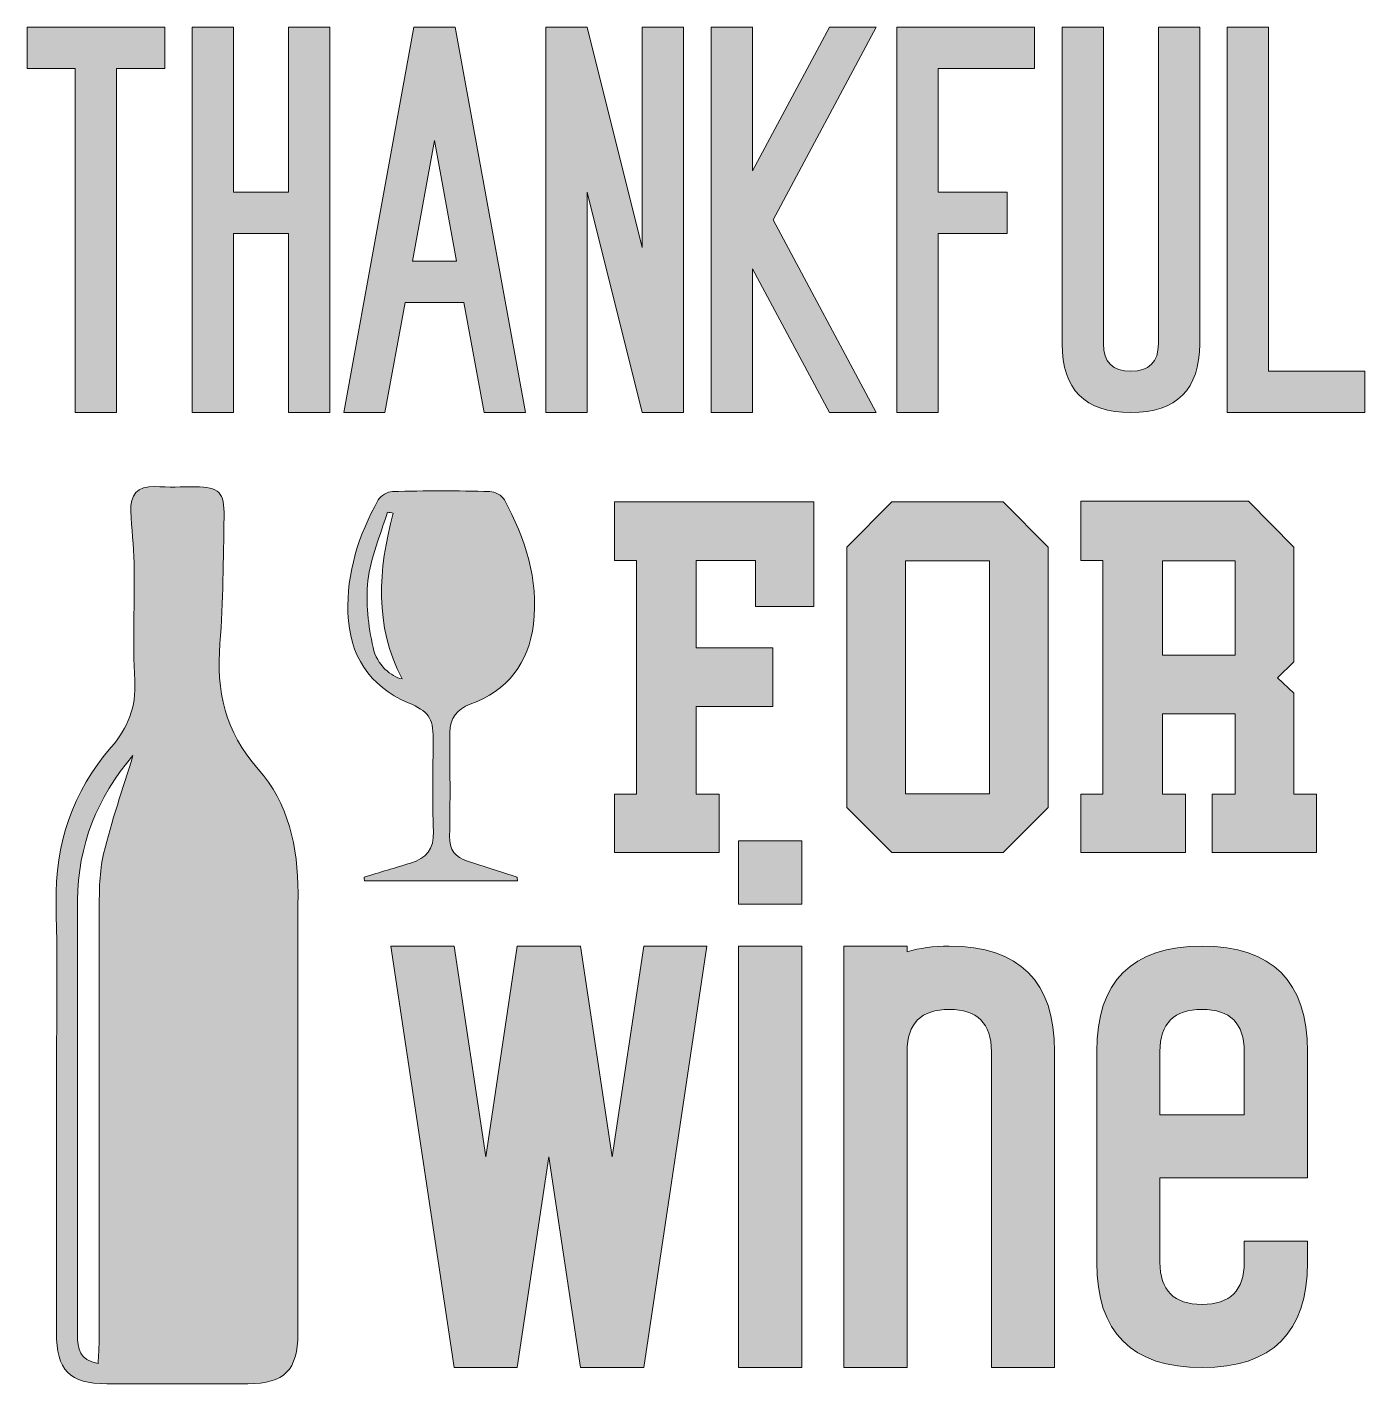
# Model space of a CAD drawing. Header units: inches. Extents: x 182 to 898, y -903 to -177.
import ezdxf

# ---------------------------------------------------------------- set-up
doc = ezdxf.new("R2010")
doc.units = ezdxf.units.IN
doc.header["$MEASUREMENT"] = 0
doc.layers.add('Layer 1', color=7, linetype='Continuous')

# ---------------------------------------------------------------- blocks, each defined once
blk = doc.blocks.new('block 3')
at = {"layer": 'Layer 1', "true_color": 0xef6a32}
h = blk.add_hatch(color=30, dxfattribs=at)
h.dxf.hatch_style = 2
h.paths.add_polyline_path([(229.99, -199.16), (229.99, -383.25), (207.9, -383.25), (207.9, -199.16), (182.13, -199.16), (182.13, -177.07), (255.77, -177.07), (255.77, -199.16)])
h = blk.add_hatch(color=30, dxfattribs=at)
h.dxf.hatch_style = 2
h.paths.add_polyline_path([(292.58, -287.53), (292.58, -383.25), (270.49, -383.25), (270.49, -177.07), (292.58, -177.07), (292.58, -265.44), (322.04, -265.44), (322.04, -177.07), (344.13, -177.07), (344.13, -383.25), (322.04, -383.25), (322.04, -287.53)])
h = blk.add_hatch(color=30, dxfattribs=at)
h.dxf.hatch_style = 2
h.paths.add_polyline_path([(415.85, -324.35), (384.33, -324.35), (373.58, -383.25), (351.49, -383.25), (389.05, -177.07), (411.14, -177.07), (448.69, -383.25), (426.6, -383.25)])
h.paths.add_polyline_path([(388.31, -302.25), (411.87, -302.25), (400.09, -237.75)])
h = blk.add_hatch(color=30, dxfattribs=at)
h.dxf.hatch_style = 2
h.paths.add_polyline_path([(481.83, -265.44), (481.83, -383.25), (459.74, -383.25), (459.74, -177.07), (481.83, -177.07), (511.28, -294.89), (511.28, -177.07), (533.37, -177.07), (533.37, -383.25), (511.28, -383.25)])
h = blk.add_hatch(color=30, dxfattribs=at)
h.dxf.hatch_style = 2
h.paths.add_polyline_path([(570.19, -306.38), (570.19, -383.25), (548.1, -383.25), (548.1, -177.07), (570.19, -177.07), (570.19, -253.95), (611.43, -177.07), (636.46, -177.07), (581.24, -280.16), (636.46, -383.25), (611.43, -383.25)])
h = blk.add_hatch(color=30, dxfattribs=at)
h.dxf.hatch_style = 2
h.paths.add_polyline_path([(721.14, -177.07), (721.14, -199.16), (669.6, -199.16), (669.6, -265.44), (706.42, -265.44), (706.42, -287.53), (669.6, -287.53), (669.6, -383.25), (647.51, -383.25), (647.51, -177.07)])
h = blk.add_hatch(color=30, dxfattribs=at)
h.dxf.hatch_style = 2
edge = h.paths.add_edge_path()
edge.add_spline(control_points=[(735.87, -346.43), (735.87, -346.43), (735.87, -177.07), (735.87, -177.07), (735.87, -177.07), (757.96, -177.07), (757.96, -177.07), (757.96, -177.07), (757.96, -346.43), (757.96, -346.43), (757.96, -356.25), (762.87, -361.16), (772.69, -361.16), (782.5, -361.16), (787.41, -356.25), (787.41, -346.43), (787.41, -346.43), (787.41, -177.07), (787.41, -177.07), (787.41, -177.07), (809.51, -177.07), (809.51, -177.07), (809.51, -177.07), (809.51, -346.43), (809.51, -346.43), (809.51, -370.98), (797.23, -383.25), (772.69, -383.25), (748.14, -383.25), (735.87, -370.98), (735.87, -346.43)], knot_values=[0, 0, 0, 0, 1, 1, 1, 2, 2, 2, 3, 3, 3, 4, 4, 4, 5, 5, 5, 6, 6, 6, 7, 7, 7, 8, 8, 8, 9, 9, 9, 10, 10, 10, 10], degree=3, periodic=1)
h = blk.add_hatch(color=30, dxfattribs=at)
h.dxf.hatch_style = 2
h.paths.add_polyline_path([(824.23, -383.25), (824.23, -177.07), (846.32, -177.07), (846.32, -361.16), (897.87, -361.16), (897.87, -383.25)])
at = {"layer": 'Layer 1', "lineweight": 0}
for points in [[(229.99, -199.16), (229.99, -383.25), (207.9, -383.25), (207.9, -199.16), (182.13, -199.16), (182.13, -177.07), (255.77, -177.07), (255.77, -199.16), (229.99, -199.16)], [(292.58, -287.53), (292.58, -383.25), (270.49, -383.25), (270.49, -177.07), (292.58, -177.07), (292.58, -265.44), (322.04, -265.44), (322.04, -177.07), (344.13, -177.07), (344.13, -383.25), (322.04, -383.25), (322.04, -287.53), (292.58, -287.53)], [(415.85, -324.35), (384.33, -324.35), (373.58, -383.25), (351.49, -383.25), (389.05, -177.07), (411.14, -177.07), (448.69, -383.25), (426.6, -383.25), (415.85, -324.35)], [(481.83, -265.44), (481.83, -383.25), (459.74, -383.25), (459.74, -177.07), (481.83, -177.07), (511.28, -294.89), (511.28, -177.07), (533.37, -177.07), (533.37, -383.25), (511.28, -383.25), (481.83, -265.44)], [(570.19, -306.38), (570.19, -383.25), (548.1, -383.25), (548.1, -177.07), (570.19, -177.07), (570.19, -253.95), (611.43, -177.07), (636.46, -177.07), (581.24, -280.16), (636.46, -383.25), (611.43, -383.25), (570.19, -306.38)], [(721.14, -177.07), (721.14, -199.16), (669.6, -199.16), (669.6, -265.44), (706.42, -265.44), (706.42, -287.53), (669.6, -287.53), (669.6, -383.25), (647.51, -383.25), (647.51, -177.07), (721.14, -177.07)], [(824.23, -383.25), (824.23, -177.07), (846.32, -177.07), (846.32, -361.16), (897.87, -361.16), (897.87, -383.25), (824.23, -383.25)], [(388.31, -302.25), (411.87, -302.25), (400.09, -237.75), (388.31, -302.25)]]:
    blk.add_lwpolyline(points, dxfattribs=at)
blk.add_open_spline([(735.87, -346.43), (735.87, -346.43), (735.87, -177.07), (735.87, -177.07), (735.87, -177.07), (757.96, -177.07), (757.96, -177.07), (757.96, -177.07), (757.96, -346.43), (757.96, -346.43), (757.96, -356.25), (762.87, -361.16), (772.69, -361.16), (782.5, -361.16), (787.41, -356.25), (787.41, -346.43), (787.41, -346.43), (787.41, -177.07), (787.41, -177.07), (787.41, -177.07), (809.51, -177.07), (809.51, -177.07), (809.51, -177.07), (809.51, -346.43), (809.51, -346.43), (809.51, -370.98), (797.23, -383.25), (772.69, -383.25), (748.14, -383.25), (735.87, -370.98), (735.87, -346.43)], degree=3, knots=[0, 0, 0, 0, 1, 1, 1, 2, 2, 2, 3, 3, 3, 4, 4, 4, 5, 5, 5, 6, 6, 6, 7, 7, 7, 8, 8, 8, 9, 9, 9, 10, 10, 10, 10], dxfattribs=at)
blk = doc.blocks.new('block 4')
at = {"layer": 'Layer 1', "true_color": 0xef6a32}
h = blk.add_hatch(color=30, dxfattribs=at)
h.dxf.hatch_style = 2
h.paths.add_polyline_path([(540.16, -587.37), (552.37, -587.37), (552.37, -618.72), (496.48, -618.72), (496.48, -587.37), (508.11, -587.37), (508.11, -462.44), (496.48, -462.44), (496.48, -430.98), (603.09, -430.98), (603.09, -487.1), (571.86, -487.1), (571.86, -462.44), (540.16, -462.44), (540.16, -509.17), (581.14, -509.17), (581.14, -540.52), (540.16, -540.52)])
h = blk.add_hatch(color=30, dxfattribs=at)
h.dxf.hatch_style = 2
h.paths.add_polyline_path([(704.3, -431.09), (728.37, -455.28), (728.37, -594.65), (704.3, -618.72), (644.77, -618.72), (620.7, -594.65), (620.7, -455.28), (644.77, -431.09)])
h.paths.add_polyline_path([(697.02, -462.56), (652.17, -462.56), (652.17, -587.25), (697.02, -587.25)])
h = blk.add_hatch(color=30, dxfattribs=at)
h.dxf.hatch_style = 2
h.paths.add_polyline_path([(828.4, -544.51), (789.66, -544.51), (789.66, -587.37), (801.87, -587.37), (801.87, -618.72), (745.98, -618.72), (745.98, -587.37), (757.6, -587.37), (757.6, -462.44), (745.98, -462.44), (745.98, -430.74), (835.68, -430.74), (859.87, -455.28), (859.87, -516.57), (851.18, -525.14), (859.87, -533.48), (859.87, -587.37), (872.08, -587.37), (872.08, -618.72), (816.19, -618.72), (816.19, -587.37), (828.4, -587.37)])
h.paths.add_polyline_path([(828.4, -462.56), (789.66, -462.56), (789.66, -513.16), (828.4, -513.16)])
at = {"layer": 'Layer 1', "lineweight": 0}
for points in [[(540.16, -587.37), (552.37, -587.37), (552.37, -618.72), (496.48, -618.72), (496.48, -587.37), (508.11, -587.37), (508.11, -462.44), (496.48, -462.44), (496.48, -430.98), (603.09, -430.98), (603.09, -487.1), (571.86, -487.1), (571.86, -462.44), (540.16, -462.44), (540.16, -509.17), (581.14, -509.17), (581.14, -540.52), (540.16, -540.52), (540.16, -587.37)], [(704.3, -431.09), (728.37, -455.28), (728.37, -594.65), (704.3, -618.72), (644.77, -618.72), (620.7, -594.65), (620.7, -455.28), (644.77, -431.09), (704.3, -431.09)], [(828.4, -544.51), (789.66, -544.51), (789.66, -587.37), (801.87, -587.37), (801.87, -618.72), (745.98, -618.72), (745.98, -587.37), (757.6, -587.37), (757.6, -462.44), (745.98, -462.44), (745.98, -430.74), (835.68, -430.74), (859.87, -455.28), (859.87, -516.57), (851.18, -525.14), (859.87, -533.48), (859.87, -587.37), (872.08, -587.37), (872.08, -618.72), (816.19, -618.72), (816.19, -587.37), (828.4, -587.37), (828.4, -544.51)], [(697.02, -462.56), (652.17, -462.56), (652.17, -587.25), (697.02, -587.25), (697.02, -462.56)], [(828.4, -462.56), (789.66, -462.56), (789.66, -513.16), (828.4, -513.16), (828.4, -462.56)]]:
    blk.add_lwpolyline(points, dxfattribs=at)
blk = doc.blocks.new('block 5')
at = {"layer": 'Layer 1', "true_color": 0xef6a32}
h = blk.add_hatch(color=30, dxfattribs=at)
h.dxf.hatch_style = 2
h.paths.add_polyline_path([(596.58, -646.24), (562.76, -646.24), (562.76, -612.42), (596.58, -612.42)])
h.paths.add_polyline_path([(596.58, -894.26), (562.76, -894.26), (562.76, -668.79), (596.58, -668.79)])
h = blk.add_hatch(color=30, dxfattribs=at)
h.dxf.hatch_style = 2
h.paths.add_polyline_path([(410.57, -894.26), (376.75, -668.79), (410.57, -668.79), (427.48, -781.52), (444.39, -668.79), (478.21, -668.79), (495.12, -781.52), (512.03, -668.79), (545.85, -668.79), (512.03, -894.26), (478.21, -894.26), (461.3, -781.52), (444.39, -894.26)])
h = blk.add_hatch(color=30, dxfattribs=at)
h.dxf.hatch_style = 2
edge = h.paths.add_edge_path()
edge.add_spline(control_points=[(652.95, -894.26), (652.95, -894.26), (619.13, -894.26), (619.13, -894.26), (619.13, -894.26), (619.13, -668.79), (619.13, -668.79), (619.13, -668.79), (652.95, -668.79), (652.95, -668.79), (652.95, -668.79), (652.95, -671.72), (652.95, -671.72), (659.56, -669.77), (667.08, -668.79), (675.5, -668.79), (713.07, -668.79), (731.86, -687.58), (731.86, -725.15), (731.86, -725.15), (731.86, -894.26), (731.86, -894.26), (731.86, -894.26), (698.04, -894.26), (698.04, -894.26), (698.04, -894.26), (698.04, -725.15), (698.04, -725.15), (698.04, -710.12), (690.52, -702.61), (675.5, -702.61), (660.46, -702.61), (652.95, -710.12), (652.95, -725.15), (652.95, -725.15), (652.95, -894.26), (652.95, -894.26)], knot_values=[0, 0, 0, 0, 1, 1, 1, 2, 2, 2, 3, 3, 3, 4, 4, 4, 5, 5, 5, 6, 6, 6, 7, 7, 7, 8, 8, 8, 9, 9, 9, 10, 10, 10, 11, 11, 11, 12, 12, 12, 12], degree=3, periodic=1)
h = blk.add_hatch(color=30, dxfattribs=at)
h.dxf.hatch_style = 2
edge = h.paths.add_edge_path()
edge.add_spline(control_points=[(788.23, -792.79), (788.23, -792.79), (788.23, -837.89), (788.23, -837.89), (788.23, -852.92), (795.74, -860.44), (810.78, -860.44), (825.81, -860.44), (833.33, -852.92), (833.33, -837.89), (833.33, -837.89), (833.33, -826.61), (833.33, -826.61), (833.33, -826.61), (867.15, -826.61), (867.15, -826.61), (867.15, -826.61), (867.15, -837.89), (867.15, -837.89), (867.15, -875.47), (848.35, -894.26), (810.78, -894.26), (773.2, -894.26), (754.41, -875.47), (754.41, -837.89), (754.41, -837.89), (754.41, -725.15), (754.41, -725.15), (754.41, -687.58), (773.2, -668.79), (810.78, -668.79), (848.35, -668.79), (867.15, -687.58), (867.15, -725.15), (867.15, -725.15), (867.15, -792.79), (867.15, -792.79), (867.15, -792.79), (788.23, -792.79), (788.23, -792.79)], knot_values=[0, 0, 0, 0, 1, 1, 1, 2, 2, 2, 3, 3, 3, 4, 4, 4, 5, 5, 5, 6, 6, 6, 7, 7, 7, 8, 8, 8, 9, 9, 9, 10, 10, 10, 11, 11, 11, 12, 12, 12, 13, 13, 13, 13], degree=3, periodic=1)
edge = h.paths.add_edge_path()
edge.add_spline(control_points=[(833.33, -725.15), (833.33, -710.12), (825.81, -702.61), (810.78, -702.61), (795.74, -702.61), (788.23, -710.12), (788.23, -725.15), (788.23, -725.15), (788.23, -758.97), (788.23, -758.97), (788.23, -758.97), (833.33, -758.97), (833.33, -758.97), (833.33, -758.97), (833.33, -725.15), (833.33, -725.15)], knot_values=[0, 0, 0, 0, 1, 1, 1, 2, 2, 2, 3, 3, 3, 4, 4, 4, 5, 5, 5, 5], degree=3, periodic=1)
at = {"layer": 'Layer 1', "lineweight": 0}
for points in [[(596.58, -646.24), (562.76, -646.24), (562.76, -612.42), (596.58, -612.42), (596.58, -646.24)], [(410.57, -894.26), (376.75, -668.79), (410.57, -668.79), (427.48, -781.52), (444.39, -668.79), (478.21, -668.79), (495.12, -781.52), (512.03, -668.79), (545.85, -668.79), (512.03, -894.26), (478.21, -894.26), (461.3, -781.52), (444.39, -894.26), (410.57, -894.26)], [(596.58, -894.26), (562.76, -894.26), (562.76, -668.79), (596.58, -668.79), (596.58, -894.26)]]:
    blk.add_lwpolyline(points, dxfattribs=at)
for points, knots in [([(652.95, -894.26), (652.95, -894.26), (619.13, -894.26), (619.13, -894.26), (619.13, -894.26), (619.13, -668.79), (619.13, -668.79), (619.13, -668.79), (652.95, -668.79), (652.95, -668.79), (652.95, -668.79), (652.95, -671.72), (652.95, -671.72), (659.56, -669.77), (667.08, -668.79), (675.5, -668.79), (713.07, -668.79), (731.86, -687.58), (731.86, -725.15), (731.86, -725.15), (731.86, -894.26), (731.86, -894.26), (731.86, -894.26), (698.04, -894.26), (698.04, -894.26), (698.04, -894.26), (698.04, -725.15), (698.04, -725.15), (698.04, -710.12), (690.52, -702.61), (675.5, -702.61), (660.46, -702.61), (652.95, -710.12), (652.95, -725.15), (652.95, -725.15), (652.95, -894.26), (652.95, -894.26)], [0, 0, 0, 0, 1, 1, 1, 2, 2, 2, 3, 3, 3, 4, 4, 4, 5, 5, 5, 6, 6, 6, 7, 7, 7, 8, 8, 8, 9, 9, 9, 10, 10, 10, 11, 11, 11, 12, 12, 12, 12]), ([(788.23, -792.79), (788.23, -792.79), (788.23, -837.89), (788.23, -837.89), (788.23, -852.92), (795.74, -860.44), (810.78, -860.44), (825.81, -860.44), (833.33, -852.92), (833.33, -837.89), (833.33, -837.89), (833.33, -826.61), (833.33, -826.61), (833.33, -826.61), (867.15, -826.61), (867.15, -826.61), (867.15, -826.61), (867.15, -837.89), (867.15, -837.89), (867.15, -875.47), (848.35, -894.26), (810.78, -894.26), (773.2, -894.26), (754.41, -875.47), (754.41, -837.89), (754.41, -837.89), (754.41, -725.15), (754.41, -725.15), (754.41, -687.58), (773.2, -668.79), (810.78, -668.79), (848.35, -668.79), (867.15, -687.58), (867.15, -725.15), (867.15, -725.15), (867.15, -792.79), (867.15, -792.79), (867.15, -792.79), (788.23, -792.79), (788.23, -792.79)], [0, 0, 0, 0, 1, 1, 1, 2, 2, 2, 3, 3, 3, 4, 4, 4, 5, 5, 5, 6, 6, 6, 7, 7, 7, 8, 8, 8, 9, 9, 9, 10, 10, 10, 11, 11, 11, 12, 12, 12, 13, 13, 13, 13]), ([(833.33, -725.15), (833.33, -710.12), (825.81, -702.61), (810.78, -702.61), (795.74, -702.61), (788.23, -710.12), (788.23, -725.15), (788.23, -725.15), (788.23, -758.97), (788.23, -758.97), (788.23, -758.97), (833.33, -758.97), (833.33, -758.97), (833.33, -758.97), (833.33, -725.15), (833.33, -725.15)], [0, 0, 0, 0, 1, 1, 1, 2, 2, 2, 3, 3, 3, 4, 4, 4, 5, 5, 5, 5])]:
    blk.add_open_spline(points, degree=3, knots=knots, dxfattribs=at)
blk = doc.blocks.new('block 2')
at = {"layer": 'Layer 1', "true_color": 0xef6a32}
h = blk.add_hatch(color=30, dxfattribs=at)
h.dxf.hatch_style = 2
edge = h.paths.add_edge_path()
edge.add_spline(control_points=[(197.8, -753.32), (197.8, -717.5), (198.43, -681.67), (197.61, -645.86), (196.88, -613.97), (206.51, -586.14), (227.16, -562.27), (236.24, -551.78), (240.45, -540.83), (239.71, -526.71), (238.63, -505.75), (239.65, -484.7), (239.39, -463.69), (239.27, -454.47), (237.95, -445.28), (237.62, -436.06), (237.31, -427.48), (240.91, -422.41), (250.48, -422.93), (257.69, -423.33), (264.94, -422.99), (272.17, -423.01), (284.77, -423.06), (287.76, -425.86), (287.5, -438.99), (287.07, -461.62), (287.08, -484.31), (285.29, -506.85), (283.28, -532.24), (287.9, -553.97), (305.75, -573.99), (321.91, -592.13), (327.11, -615.85), (327.06, -640.42), (326.9, -718.95), (327.01, -797.48), (326.99, -876.02), (326.99, -895.54), (319.79, -902.8), (300.23, -902.86), (275.09, -902.95), (249.94, -902.94), (224.8, -902.87), (204.6, -902.81), (197.83, -895.86), (197.81, -875.26), (197.77, -834.61), (197.8, -793.97), (197.8, -753.32)], knot_values=[0, 0, 0, 0, 1, 1, 1, 2, 2, 2, 3, 3, 3, 4, 4, 4, 5, 5, 5, 6, 6, 6, 7, 7, 7, 8, 8, 8, 9, 9, 9, 10, 10, 10, 11, 11, 11, 12, 12, 12, 13, 13, 13, 14, 14, 14, 15, 15, 15, 16, 16, 16, 16], degree=3, periodic=1)
edge = h.paths.add_edge_path()
edge.add_spline(control_points=[(238.74, -566.73), (219.5, -589.28), (209.29, -614.93), (209.15, -644.26), (208.92, -693.51), (209.09, -742.75), (209.09, -792), (209.09, -820.24), (209.11, -848.48), (209.07, -876.72), (209.06, -883.94), (210, -890.39), (220.1, -892.03), (220.3, -887.8), (220.62, -884.17), (220.62, -880.53), (220.64, -803.39), (220.56, -726.25), (220.72, -649.11), (220.74, -639.18), (220.73, -628.93), (223.05, -619.38), (227.28, -601.89), (233.24, -584.82), (238.74, -566.73)], knot_values=[0, 0, 0, 0, 1, 1, 1, 2, 2, 2, 3, 3, 3, 4, 4, 4, 5, 5, 5, 6, 6, 6, 7, 7, 7, 8, 8, 8, 8], degree=3, periodic=1)
h = blk.add_hatch(color=30, dxfattribs=at)
h.dxf.hatch_style = 2
edge = h.paths.add_edge_path()
edge.add_spline(control_points=[(444.44, -633.88), (417.16, -633.88), (389.88, -633.88), (362.6, -633.88), (362.55, -633.19), (362.51, -632.5), (362.46, -631.82), (370.75, -629.31), (379.05, -626.86), (387.32, -624.3), (395.57, -621.75), (399.92, -616.98), (399.53, -607.45), (398.85, -590.94), (399.35, -574.37), (399.34, -557.83), (399.34, -546.3), (396.9, -543.21), (385.94, -538.52), (365, -529.55), (354.54, -512.9), (353.78, -490.68), (353.04, -469.01), (359.45, -448.78), (370.02, -429.98), (371.29, -427.71), (375, -425.56), (377.64, -425.5), (395, -425.11), (412.37, -425.11), (429.73, -425.5), (432.41, -425.56), (436.26, -427.67), (437.49, -429.95), (448.63, -450.65), (455.87, -472.54), (453.06, -496.41), (450.59, -517.34), (439.23, -531.92), (419.23, -539.35), (412.2, -541.96), (408.25, -546.7), (408.27, -554.48), (408.33, -572.95), (408.55, -591.43), (408.16, -609.89), (408.01, -617.25), (411.37, -621.23), (417.74, -623.34), (426.57, -626.27), (435.48, -628.97), (444.35, -631.77), (444.38, -632.47), (444.41, -633.17), (444.44, -633.88)], knot_values=[0, 0, 0, 0, 1, 1, 1, 2, 2, 2, 3, 3, 3, 4, 4, 4, 5, 5, 5, 6, 6, 6, 7, 7, 7, 8, 8, 8, 9, 9, 9, 10, 10, 10, 11, 11, 11, 12, 12, 12, 13, 13, 13, 14, 14, 14, 15, 15, 15, 16, 16, 16, 17, 17, 17, 18, 18, 18, 18], degree=3, periodic=1)
edge = h.paths.add_edge_path()
edge.add_spline(control_points=[(377.96, -437.15), (376.93, -436.94), (375.91, -436.73), (374.88, -436.53), (371.25, -448.76), (365.91, -460.8), (364.47, -473.28), (363.12, -484.96), (364.72, -497.38), (367.22, -508.99), (369.26, -518.46), (377.01, -524.6), (382.7, -525.8), (367.87, -497.21), (369.97, -467.37), (377.96, -437.15)], knot_values=[0, 0, 0, 0, 1, 1, 1, 2, 2, 2, 3, 3, 3, 4, 4, 4, 5, 5, 5, 5], degree=3, periodic=1)
at = {"layer": 'Layer 1', "lineweight": 0}
for points, knots in [([(197.8, -753.32), (197.8, -717.5), (198.43, -681.67), (197.61, -645.86), (196.88, -613.97), (206.51, -586.14), (227.16, -562.27), (236.24, -551.78), (240.45, -540.83), (239.71, -526.71), (238.63, -505.75), (239.65, -484.7), (239.39, -463.69), (239.27, -454.47), (237.95, -445.28), (237.62, -436.06), (237.31, -427.48), (240.91, -422.41), (250.48, -422.93), (257.69, -423.33), (264.94, -422.99), (272.17, -423.01), (284.77, -423.06), (287.76, -425.86), (287.5, -438.99), (287.07, -461.62), (287.08, -484.31), (285.29, -506.85), (283.28, -532.24), (287.9, -553.97), (305.75, -573.99), (321.91, -592.13), (327.11, -615.85), (327.06, -640.42), (326.9, -718.95), (327.01, -797.48), (326.99, -876.02), (326.99, -895.54), (319.79, -902.8), (300.23, -902.86), (275.09, -902.95), (249.94, -902.94), (224.8, -902.87), (204.6, -902.81), (197.83, -895.86), (197.81, -875.26), (197.77, -834.61), (197.8, -793.97), (197.8, -753.32)], [0, 0, 0, 0, 1, 1, 1, 2, 2, 2, 3, 3, 3, 4, 4, 4, 5, 5, 5, 6, 6, 6, 7, 7, 7, 8, 8, 8, 9, 9, 9, 10, 10, 10, 11, 11, 11, 12, 12, 12, 13, 13, 13, 14, 14, 14, 15, 15, 15, 16, 16, 16, 16]), ([(444.44, -633.88), (417.16, -633.88), (389.88, -633.88), (362.6, -633.88), (362.55, -633.19), (362.51, -632.5), (362.46, -631.82), (370.75, -629.31), (379.05, -626.86), (387.32, -624.3), (395.57, -621.75), (399.92, -616.98), (399.53, -607.45), (398.85, -590.94), (399.35, -574.37), (399.34, -557.83), (399.34, -546.3), (396.9, -543.21), (385.94, -538.52), (365, -529.55), (354.54, -512.9), (353.78, -490.68), (353.04, -469.01), (359.45, -448.78), (370.02, -429.98), (371.29, -427.71), (375, -425.56), (377.64, -425.5), (395, -425.11), (412.37, -425.11), (429.73, -425.5), (432.41, -425.56), (436.26, -427.67), (437.49, -429.95), (448.63, -450.65), (455.87, -472.54), (453.06, -496.41), (450.59, -517.34), (439.23, -531.92), (419.23, -539.35), (412.2, -541.96), (408.25, -546.7), (408.27, -554.48), (408.33, -572.95), (408.55, -591.43), (408.16, -609.89), (408.01, -617.25), (411.37, -621.23), (417.74, -623.34), (426.57, -626.27), (435.48, -628.97), (444.35, -631.77), (444.38, -632.47), (444.41, -633.17), (444.44, -633.88)], [0, 0, 0, 0, 1, 1, 1, 2, 2, 2, 3, 3, 3, 4, 4, 4, 5, 5, 5, 6, 6, 6, 7, 7, 7, 8, 8, 8, 9, 9, 9, 10, 10, 10, 11, 11, 11, 12, 12, 12, 13, 13, 13, 14, 14, 14, 15, 15, 15, 16, 16, 16, 17, 17, 17, 18, 18, 18, 18]), ([(377.96, -437.15), (376.93, -436.94), (375.91, -436.73), (374.88, -436.53), (371.25, -448.76), (365.91, -460.8), (364.47, -473.28), (363.12, -484.96), (364.72, -497.38), (367.22, -508.99), (369.26, -518.46), (377.01, -524.6), (382.7, -525.8), (367.87, -497.21), (369.97, -467.37), (377.96, -437.15)], [0, 0, 0, 0, 1, 1, 1, 2, 2, 2, 3, 3, 3, 4, 4, 4, 5, 5, 5, 5]), ([(238.74, -566.73), (219.5, -589.28), (209.29, -614.93), (209.15, -644.26), (208.92, -693.51), (209.09, -742.75), (209.09, -792), (209.09, -820.24), (209.11, -848.48), (209.07, -876.72), (209.06, -883.94), (210, -890.39), (220.1, -892.03), (220.3, -887.8), (220.62, -884.17), (220.62, -880.53), (220.64, -803.39), (220.56, -726.25), (220.72, -649.11), (220.74, -639.18), (220.73, -628.93), (223.05, -619.38), (227.28, -601.89), (233.24, -584.82), (238.74, -566.73)], [0, 0, 0, 0, 1, 1, 1, 2, 2, 2, 3, 3, 3, 4, 4, 4, 5, 5, 5, 6, 6, 6, 7, 7, 7, 8, 8, 8, 8])]:
    blk.add_open_spline(points, degree=3, knots=knots, dxfattribs=at)
at = {"layer": 'Layer 1'}
for name in ['block 3', 'block 4', 'block 5']:
    blk.add_blockref(name, (0, 0), dxfattribs=at)

msp = doc.modelspace()

# ---------------------------------------------------------------- block references
at = {"layer": 'Layer 1'}
msp.add_blockref('block 2', (0, 0), dxfattribs=at)

doc.saveas('drawing.dxf')
